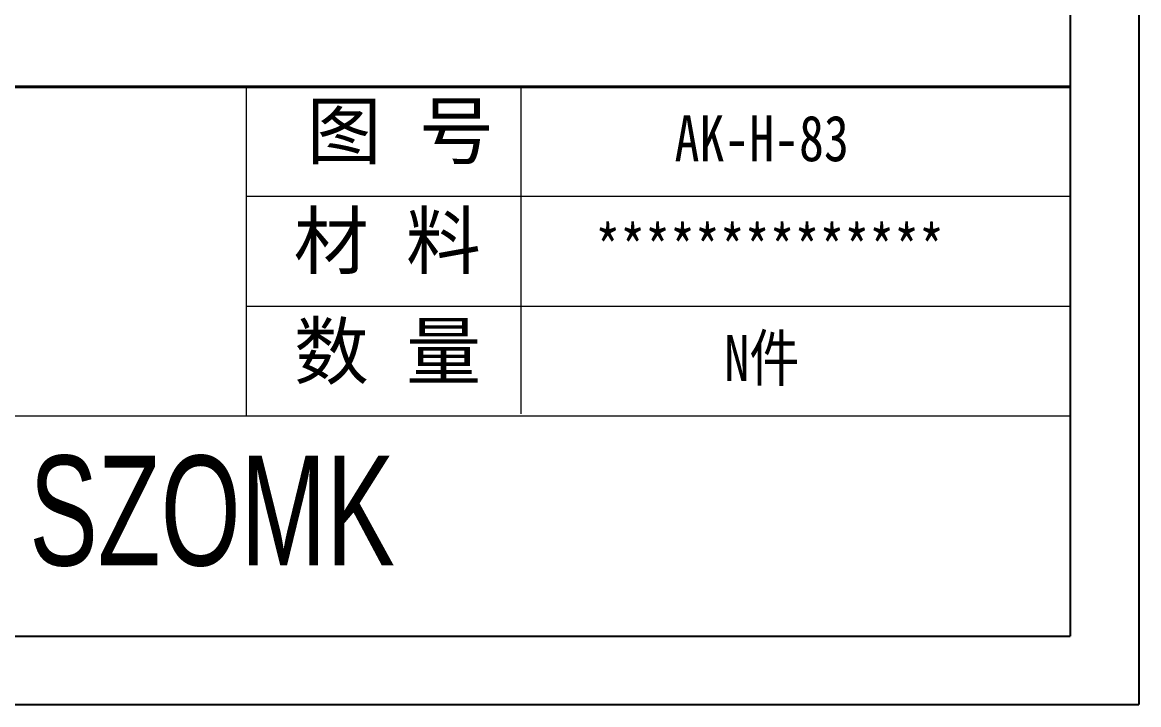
# Model space of a CAD drawing. Header units: inches. Extents: x 1424 to 4050, y 1126 to 1517.
# Drawn here: x 2197.4 to 2349, y 1125.7 to 1218.3 of the extents above; entities that cross this region are included whole.
import ezdxf

# ---------------------------------------------------------------- set-up
doc = ezdxf.new("R2010")
doc.units = ezdxf.units.IN
doc.header["$LTSCALE"] = 15
doc.layers.add('文字', color=81, linetype='Continuous')
doc.layers.add('粗实线', color=7, linetype='Continuous', lineweight=30)
doc.layers.add('细实线', color=3, linetype='Continuous', lineweight=9)
doc.styles.get("Standard").update_dxf_attribs({"font": 'txt', "bigfont": 'gbcbig.shx'})
doc.styles.add('宋体', font='', dxfattribs={"width": 0.8, "height": 3.5})
doc.styles.add('长仿宋', font='', dxfattribs={"width": 0.7, "height": 4})
doc.styles.get('宋体').set_extended_font_data('SimSun')
doc.styles.get('长仿宋').set_extended_font_data('SimSun')

msp = doc.modelspace()

# ---------------------------------------------------------------- linework, layer by layer
for p, q in [((2348.964, 1517.014), (2348.964, 1125.657)), ((2339.646, 1507.696), (2339.646, 1134.975)), ((1809.795, 1134.975), (2339.646, 1134.975)), ((1795.473, 1125.657), (2348.964, 1125.657))]:
    msp.add_line(p, q)
at = {"layer": '粗实线', "color": 7, "lineweight": 40}
msp.add_line((2339.646, 1209.519), (2116.013, 1209.519), dxfattribs=at)
at = {"layer": '细实线', "color": 7}
for p, q in [((2227.829, 1209.519), (2227.829, 1164.792)), ((2265.102, 1209.519), (2265.102, 1165.106)), ((2339.646, 1194.61), (2227.829, 1194.61)), ((2339.646, 1179.701), (2227.829, 1179.701)), ((2339.646, 1164.792), (2004.197, 1164.792))]:
    msp.add_line(p, q, dxfattribs=at)

# ---------------------------------------------------------------- texts
at = {"layer": '文字', "color": 0, "char_height": 5.59081, "width": 64.63608, "attachment_point": 1, "style": '宋体'}
for s, insert in [('{\\H1.111x;AK-H-83}', (2285.961, 1205.624)), ('{\\H1.111x;**************}', (2275.207, 1190.716)), ('{\\H1.111x;N件}', (2292.724, 1175.807))]:
    msp.add_mtext(s, dxfattribs=dict(at, insert=insert))
at = {"layer": '粗实线', "insert": (2198.375, 1159.454), "char_height": 14.90883, "width": 167.18782, "attachment_point": 1, "style": '长仿宋'}
msp.add_mtext('{\\fSTXinwei|b0|i0|c134|p2;SZOMK}', dxfattribs=at)
at = {"layer": '细实线', "color": 7, "char_height": 7.45442, "attachment_point": 1}
for s, insert, width in [('{\\fSimSun|b0|i0|c134|p54;图 号}', (2236.027, 1207.256), 37.27209), ('{\\fSimSun|b0|i0|c134|p54;材 料   }', (2234.259, 1192.347), 37.27209), ('{\\fSimSun|b0|i0|c134|p54;数 量}', (2234.295, 1177.364), 33.68)]:
    msp.add_mtext(s, dxfattribs=dict(at, insert=insert, width=width))

doc.saveas('drawing.dxf')
